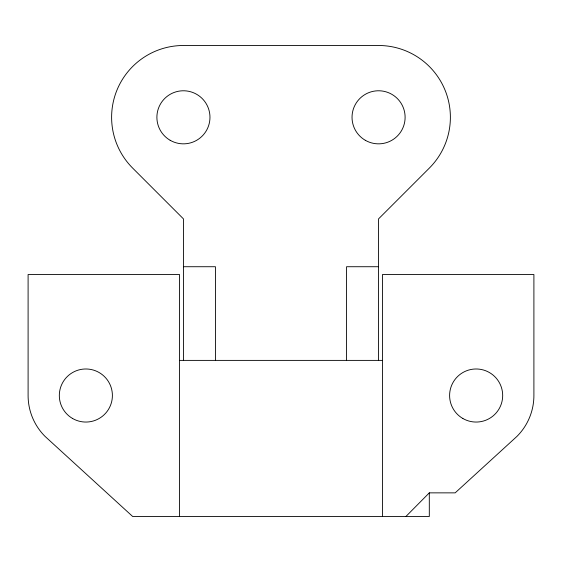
<?xml version="1.0" encoding="UTF-8"?>
<svg xmlns="http://www.w3.org/2000/svg" width="562" height="562" viewBox="0 0 562 562"><rect width="100%" height="100%" fill="white"/><g stroke="black" fill="none" stroke-linecap="round" stroke-linejoin="round"><path stroke-width="0.84" d="M405.89 516.506L429.305 492.86L455.171 492.86L516.984 436.358A57.76 57.76 0 0 0 533.9 395.515L533.9 274.53L382.469 274.53L382.469 516.506M183.43 266.725L215.436 266.725L215.436 360.39M378.57 266.725L346.564 266.725L346.564 360.39M179.531 360.39L382.469 360.39M429.305 492.825L429.305 516.506L132.695 516.506L45.016 436.358A57.76 57.76 0 0 1 28.1 395.515L28.1 274.53L179.531 274.53L179.531 516.506M378.57 360.39L378.57 218.864L429.347 168.087A71.81 71.81 0 0 0 378.57 45.494L183.43 45.494A71.81 71.81 0 0 0 132.653 168.087L183.43 218.864L183.43 360.39M462.87 418.5A26.54 26.54 0 0 0 502.681 395.515A26.54 26.54 0 0 0 462.87 372.536A26.54 26.54 0 0 0 462.87 418.5M72.589 418.5A26.54 26.54 0 0 0 112.4 395.515A26.54 26.54 0 0 0 72.589 372.536A26.54 26.54 0 0 0 72.589 418.5M170.16 140.289A26.54 26.54 0 0 0 209.97 117.31A26.54 26.54 0 0 0 170.16 94.325A26.54 26.54 0 0 0 170.16 140.289M365.3 140.289A26.54 26.54 0 0 0 405.111 117.31A26.54 26.54 0 0 0 365.3 94.325A26.54 26.54 0 0 0 365.3 140.289"/></g></svg>
